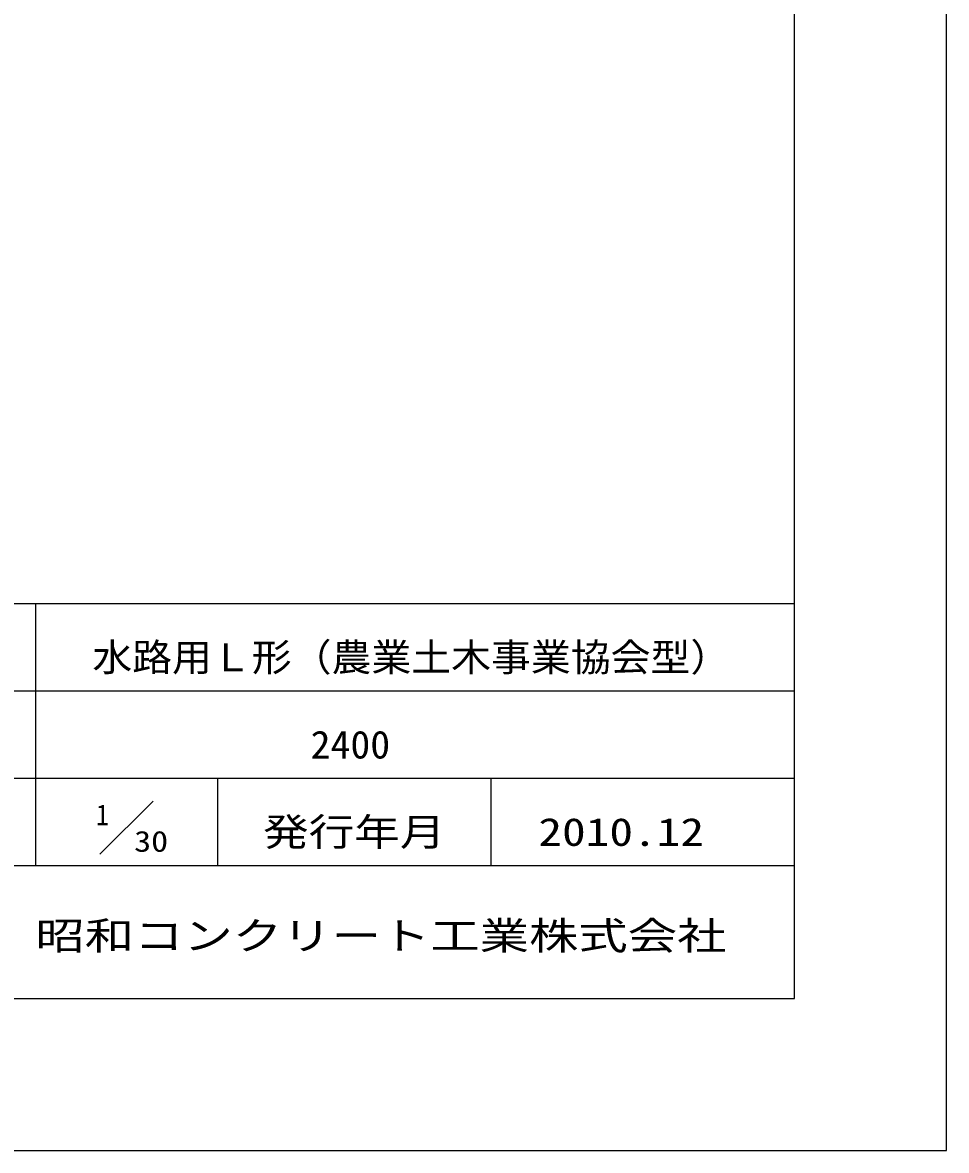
# Model space of a CAD drawing. Units: millimetres at full size; details may follow other scales. Extents: x 0 to 25230, y 0 to 17820.
# Drawn here: x 21579 to 25230, y 0 to 4455 of the extents above; entities that cross this region are included whole.
import ezdxf
from ezdxf.enums import TextEntityAlignment as Align

# ---------------------------------------------------------------- set-up
doc = ezdxf.new("R2010")
doc.units = ezdxf.units.MM
for name, color, linetype, lineweight in [('0_2', 7, 'Continuous', 25), ('D-TTL', 2, 'Continuous', 25), ('D-TTL-FRAM', 2, 'Continuous', 25), ('D-TTL-LINE', 7, 'Continuous', 25), ('D-TTL-TXT', 7, 'Continuous', 25)]:
    doc.layers.add(name, color=color, linetype=linetype, lineweight=lineweight)
doc.styles.add('ＭＳ ゴシック', font='')
doc.styles.get('ＭＳ ゴシック').set_extended_font_data('MS Gothic')

msp = doc.modelspace()

# ---------------------------------------------------------------- linework, layer by layer
at = {"layer": '0_2'}
msp.add_line((21630, 1815), (24630, 1815), dxfattribs=at)
at = {"layer": 'D-TTL'}
for points in [[(0, 0), (25230, 0), (25230, 17820), (0, 17820)], [(600, 600), (24630, 600), (24630, 17220), (600, 17220)]]:
    msp.add_lwpolyline(points, close=True, dxfattribs=at)
at = {"layer": 'D-TTL-FRAM'}
msp.add_line((20880, 2160), (24630, 2160), dxfattribs=at)
at = {"layer": 'D-TTL-LINE'}
for p, q in [((21630, 2160), (21630, 1125)), ((20880, 1815), (24630, 1815)), ((20880, 1470), (24630, 1470)), ((22350, 1470), (22350, 1125)), ((23430, 1470), (23430, 1125)), ((20880, 1125), (24630, 1125))]:
    msp.add_line(p, q, dxfattribs=at)
at = {"layer": 'D-TTL-TXT'}
msp.add_line((21885, 1170), (22095, 1380), dxfattribs=at)

# ---------------------------------------------------------------- texts
at = {"layer": 'D-TTL-TXT', "style": 'ＭＳ ゴシック'}
for s, height, width, p in [('水路用Ｌ形（農業土木事業協会型）', 110, 1.05, (21855, 1860)), ('2400', 110, 1.05, (22717.5, 1515)), ('1', 82.48, 0.9, (21870, 1260)), ('2010.12', 110, 1.25, (23617.5, 1170)), ('30', 82.48, 1.2, (22020, 1155)), ('昭和コンクリート工業株式会社', 110, 1.3, (21630, 760))]:
    msp.add_text(s, height=height, dxfattribs=dict(at, width=width)).set_placement(p, align=Align.BOTTOM_LEFT)
at = {"layer": 'D-TTL-TXT', "style": 'ＭＳ ゴシック', "width": 1.2}
msp.add_text('発行年月', height=110, dxfattribs=at).set_placement((22890, 1170), align=Align.BOTTOM_CENTER)

doc.saveas('drawing.dxf')
